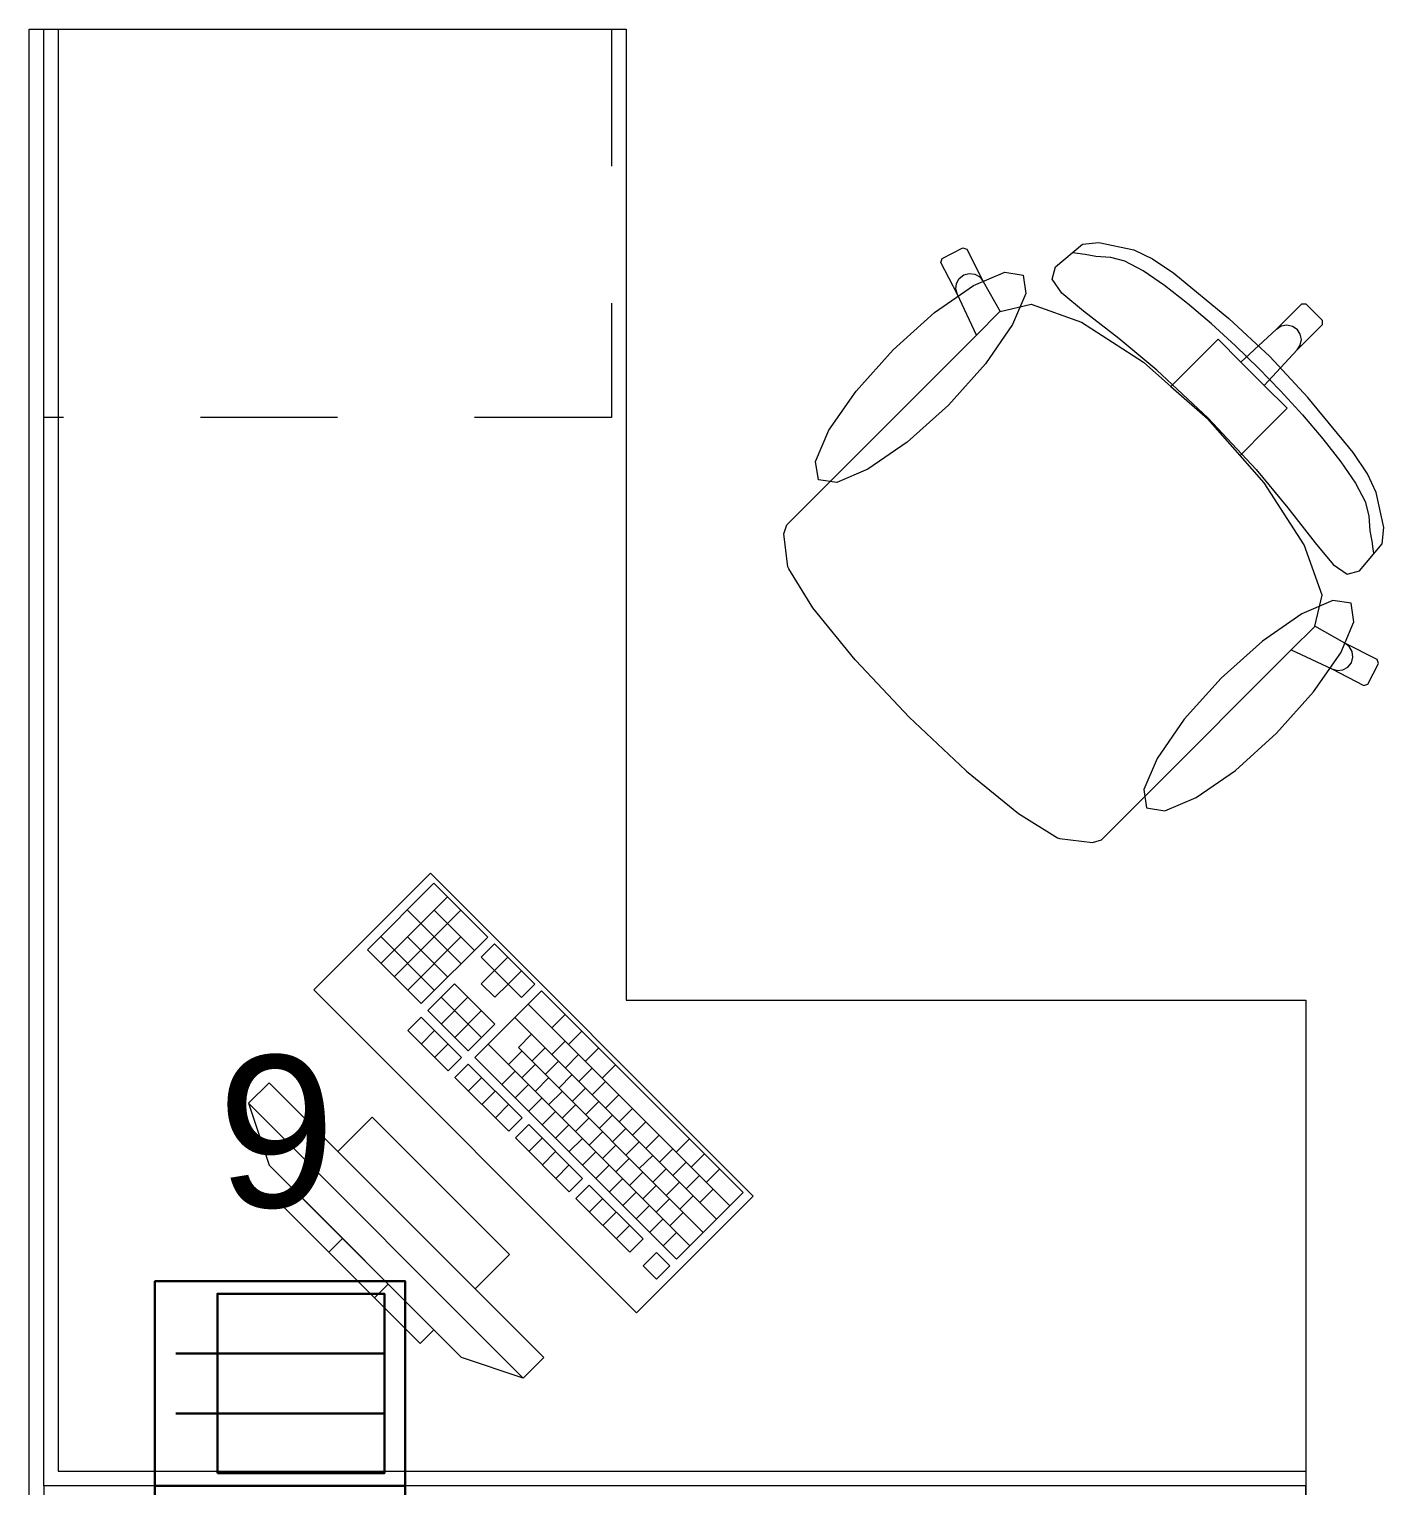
# Model space of a CAD drawing. Header units: inches. Extents: x -19 to 5698, y -728 to 92.
# Drawn here: x 21.21 to 22.605, y 35.203 to 36.703 of the extents above; entities that cross this region are included whole.
import ezdxf

# ---------------------------------------------------------------- set-up
doc = ezdxf.new("R2010")
doc.units = ezdxf.units.IN
doc.header["$MEASUREMENT"] = 0
doc.linetypes.add('HIDDEN', pattern=[0.375, 0.25, -0.125])
doc.linetypes.add('Rayas', pattern=[0.282222, 0.141111, -0.141111])
doc.layers.get('0').update_dxf_attribs({"color": 61})
doc.layers.add('00 conduct tomacorr', color=120, linetype='HIDDEN', lineweight=30)
doc.layers.add('00 IE LUZ EMERGENCIA', color=253, linetype='Continuous', lineweight=0)
doc.layers.add('Interior - Mobiliario', color=7, linetype='Continuous')
doc.styles.add('Annotative', font='arial.ttf')

# ---------------------------------------------------------------- blocks, each defined once
blk = doc.blocks.new('CAJA POP UP 6 MODULOS')
at = {"layer": '00 conduct tomacorr', "linetype": 'Continuous'}
for p, q in [((-0.095, -0.165), (-0.095, -0.0151)), ((-0.052, -0.165), (-0.052, -0.0151)), ((0.052, -0.165), (0.052, -0.0151)), ((0.095, -0.165), (0.095, -0.0151)), ((0, -0.165), (0, -0.18))]:
    blk.add_line(p, q, dxfattribs=at)
for points in [[(-0.147, 0), (0.147, 0), (0.147, -0.18), (-0.147, -0.18)], [(0, 0), (0.147, 0), (0.147, -0.18), (0, -0.18)]]:
    blk.add_lwpolyline(points, close=True, dxfattribs=at)
for points in [[(-0.138, -0.045), (-0.009, -0.045), (-0.009, -0.165), (-0.138, -0.165), (-0.138, -0.045)], [(0.009, -0.045), (0.138, -0.045), (0.138, -0.165), (0.009, -0.165), (0.009, -0.045)]]:
    blk.add_lwpolyline(points, dxfattribs=at)
at = {"color": 1, "insert": (-0.1807, -0.168), "char_height": 0.05, "attachment_point": 1, "rotation": 180}
blk.add_mtext_dynamic_manual_height_columns('{\\fVerdana|b0|i0|c0|p34;2T}', width=0.000481, gutter_width=0.1561, heights=[0], dxfattribs=at)

msp = doc.modelspace()

# ---------------------------------------------------------------- linework, layer by layer
at = {"layer": 'Interior - Mobiliario', "color": 175, "linetype": 'Continuous', "lineweight": 13}
for p, q in [((21.2097, 36.7027), (21.2397, 36.7027)), ((21.2097, 35.2177), (21.2097, 36.7027)), ((21.2397, 36.7027), (21.2397, 35.2177)), ((22.2669, 36.458), (22.2948, 36.4812)), ((22.2948, 36.4812), (22.3115, 36.483)), ((22.3115, 36.483), (22.3477, 36.4753)), ((22.1488, 36.4625), (22.1501, 36.4665)), ((22.1501, 36.4665), (22.1715, 36.4773)), ((22.1715, 36.4773), (22.1756, 36.476)), ((22.1756, 36.476), (22.1925, 36.4429)), ((22.2895, 36.4715), (22.285, 36.4723)), ((22.2975, 36.4707), (22.2895, 36.4715)), ((22.3083, 36.4687), (22.2975, 36.4707)), ((22.3237, 36.4675), (22.3083, 36.4687)), ((22.3384, 36.4636), (22.3237, 36.4675)), ((22.3477, 36.4753), (22.3669, 36.4663)), ((22.3669, 36.4663), (22.3886, 36.4514)), ((22.1658, 36.4294), (22.1488, 36.4625)), ((22.1723, 36.4495), (22.1779, 36.4511)), ((22.1779, 36.4511), (22.1838, 36.4504)), ((22.1838, 36.4504), (22.1889, 36.4475)), ((22.2635, 36.4451), (22.2669, 36.458)), ((22.3573, 36.4537), (22.3384, 36.4636)), ((22.3791, 36.4388), (22.3573, 36.4537)), ((22.3886, 36.4514), (22.4453, 36.4046)), ((22.1642, 36.435), (22.1649, 36.4408)), ((22.1658, 36.4294), (22.1642, 36.435)), ((22.1649, 36.4408), (22.1677, 36.4459)), ((22.1677, 36.4459), (22.1723, 36.4495)), ((22.1889, 36.4475), (22.1925, 36.4429)), ((22.1925, 36.4429), (22.2098, 36.4119)), ((22.2735, 36.4307), (22.2635, 36.4451)), ((22.4029, 36.4202), (22.3791, 36.4388)), ((22.1854, 36.3876), (22.1658, 36.4294)), ((22.2958, 36.4121), (22.2735, 36.4307)), ((22.4277, 36.3991), (22.4029, 36.4202)), ((22.2096, 36.4118), (22.1854, 36.3876)), ((22.2096, 36.4118), (22.2098, 36.4119)), ((22.2098, 36.4119), (22.2418, 36.4193)), ((22.2418, 36.4193), (22.2938, 36.401)), ((22.332, 36.3842), (22.2958, 36.4121)), ((22.4944, 36.3937), (22.5205, 36.4198)), ((22.5205, 36.4198), (22.5248, 36.4198)), ((22.5248, 36.4198), (22.5333, 36.4112)), ((22.5418, 36.4027), (22.5333, 36.4112)), ((22.2938, 36.401), (22.3576, 36.3596)), ((22.4523, 36.3765), (22.4277, 36.3991)), ((22.4453, 36.4046), (22.4875, 36.3655)), ((22.4579, 36.3597), (22.4944, 36.3937)), ((22.4944, 36.3937), (22.4993, 36.397)), ((22.4993, 36.397), (22.505, 36.3981)), ((22.505, 36.3981), (22.5108, 36.3969)), ((22.5108, 36.3969), (22.5157, 36.3936)), ((22.5189, 36.3887), (22.5157, 36.3936)), ((22.5158, 36.3724), (22.5419, 36.3985)), ((22.5419, 36.3985), (22.5418, 36.4027)), ((22.0375, 36.2397), (22.1854, 36.3876)), ((22.3713, 36.3515), (22.332, 36.3842)), ((22.4131, 36.3622), (22.4343, 36.3834)), ((22.4343, 36.3834), (22.4579, 36.3597)), ((22.4758, 36.3537), (22.4523, 36.3765)), ((22.5158, 36.3724), (22.519, 36.3772)), ((22.5201, 36.383), (22.5189, 36.3887)), ((22.519, 36.3772), (22.5201, 36.383)), ((22.3857, 36.3348), (22.4131, 36.3622)), ((22.4818, 36.3358), (22.5158, 36.3724)), ((22.5266, 36.3233), (22.4875, 36.3655)), ((22.3576, 36.3596), (22.3857, 36.3348)), ((22.424, 36.302), (22.3713, 36.3515)), ((22.4579, 36.3597), (22.4698, 36.3478)), ((22.4818, 36.3358), (22.4698, 36.3478)), ((22.4758, 36.3537), (22.4986, 36.3302)), ((22.3857, 36.3348), (22.4236, 36.3015)), ((22.5054, 36.3122), (22.4818, 36.3358)), ((22.4986, 36.3302), (22.5211, 36.3056)), ((22.5734, 36.2666), (22.5266, 36.3233)), ((22.4569, 36.2637), (22.4236, 36.3015)), ((22.424, 36.302), (22.4735, 36.2492)), ((22.4843, 36.2911), (22.5054, 36.3122)), ((22.5211, 36.3056), (22.5423, 36.2809)), ((22.4569, 36.2637), (22.4843, 36.2911)), ((22.5423, 36.2809), (22.5609, 36.2571)), ((22.4817, 36.2355), (22.4569, 36.2637)), ((22.5609, 36.2571), (22.5757, 36.2352)), ((22.5883, 36.2449), (22.5734, 36.2666)), ((22.4735, 36.2492), (22.5062, 36.2099)), ((22.5973, 36.2256), (22.5883, 36.2449)), ((22.012, 36.2142), (22.0375, 36.2397)), ((22.523, 36.1717), (22.4817, 36.2355)), ((22.5757, 36.2352), (22.5857, 36.2164)), ((22.6051, 36.1895), (22.5973, 36.2256)), ((21.9901, 36.1923), (22.012, 36.2142)), ((22.5857, 36.2164), (22.5896, 36.2016)), ((22.5062, 36.2099), (22.5342, 36.1738)), ((22.5896, 36.2016), (22.5907, 36.1862)), ((21.9872, 36.183), (21.9901, 36.1923)), ((21.9912, 36.1491), (21.9872, 36.183)), ((22.5907, 36.1862), (22.5928, 36.1755)), ((22.6032, 36.1727), (22.6051, 36.1895)), ((22.5414, 36.1198), (22.523, 36.1717)), ((22.5342, 36.1738), (22.5528, 36.1515)), ((22.58, 36.1449), (22.6032, 36.1727)), ((22.5928, 36.1755), (22.5936, 36.1674)), ((22.5936, 36.1674), (22.5944, 36.1629)), ((22.5528, 36.1515), (22.5671, 36.1415)), ((21.9921, 36.1469), (21.9912, 36.1491)), ((22.017, 36.1069), (21.9921, 36.1469)), ((22.5671, 36.1415), (22.58, 36.1449)), ((22.0606, 36.0532), (22.017, 36.1069)), ((22.5339, 36.0878), (22.5414, 36.1198)), ((22.5339, 36.0876), (22.5096, 36.0634)), ((22.5339, 36.0876), (22.5339, 36.0878)), ((22.5649, 36.0705), (22.5339, 36.0878)), ((22.3618, 35.9155), (22.5096, 36.0634)), ((22.5096, 36.0634), (22.5514, 36.0438)), ((22.5695, 36.0668), (22.5649, 36.0705)), ((22.598, 36.0535), (22.5649, 36.0705)), ((22.5724, 36.0617), (22.5695, 36.0668)), ((22.5731, 36.0559), (22.5724, 36.0617)), ((22.0613, 36.0524), (22.0606, 36.0532)), ((22.1161, 35.9941), (22.0613, 36.0524)), ((22.5629, 36.0428), (22.568, 36.0457)), ((22.568, 36.0457), (22.5716, 36.0502)), ((22.5716, 36.0502), (22.5731, 36.0559)), ((22.5885, 36.0281), (22.5994, 36.0495)), ((22.5994, 36.0495), (22.598, 36.0535)), ((22.5514, 36.0438), (22.5571, 36.0422)), ((22.5514, 36.0438), (22.5845, 36.0268)), ((22.5571, 36.0422), (22.5629, 36.0428)), ((22.5845, 36.0268), (22.5885, 36.0281)), ((22.1161, 35.9941), (22.1744, 35.9392)), ((22.1744, 35.9392), (22.1753, 35.9385)), ((22.1753, 35.9385), (22.2289, 35.895)), ((22.3363, 35.89), (22.3618, 35.9155)), ((22.2289, 35.895), (22.269, 35.87)), ((22.3143, 35.868), (22.3363, 35.89)), ((22.269, 35.87), (22.2711, 35.8692)), ((22.2711, 35.8692), (22.305, 35.8652)), ((22.305, 35.8652), (22.3143, 35.868)), ((21.6267, 35.8231), (21.5581, 35.7545)), ((21.6821, 35.7677), (21.6267, 35.8231)), ((21.6405, 35.8093), (21.5719, 35.7407)), ((21.6544, 35.7954), (21.5858, 35.7269)), ((21.6546, 35.7403), (21.5992, 35.7957)), ((21.6683, 35.754), (21.6268, 35.7956)), ((21.6272, 35.7129), (21.5718, 35.7683)), ((21.6409, 35.7266), (21.5994, 35.7681)), ((21.6545, 35.7679), (21.5996, 35.713)), ((21.6135, 35.6992), (21.6821, 35.7677)), ((21.689, 35.7608), (21.6753, 35.7471)), ((21.7305, 35.7193), (21.689, 35.7608)), ((21.5581, 35.7545), (21.6135, 35.6992)), ((21.6753, 35.7471), (21.6891, 35.7332)), ((21.7028, 35.747), (21.6891, 35.7332)), ((21.6891, 35.7332), (21.6754, 35.7195)), ((21.703, 35.7194), (21.6891, 35.7332)), ((21.7167, 35.7331), (21.703, 35.7194)), ((21.6478, 35.7197), (21.6204, 35.6922)), ((21.6894, 35.6781), (21.6478, 35.7197)), ((21.6754, 35.7195), (21.6893, 35.7057)), ((21.6893, 35.7057), (21.703, 35.7194)), ((21.703, 35.7194), (21.7168, 35.7055)), ((21.7168, 35.7055), (21.7305, 35.7193)), ((21.6757, 35.6644), (21.6341, 35.7059)), ((21.6617, 35.7058), (21.6343, 35.6784)), ((21.7374, 35.7123), (21.6689, 35.6438)), ((21.9452, 35.5046), (21.7374, 35.7123)), ((21.6136, 35.6854), (21.5998, 35.6717)), ((21.6551, 35.6438), (21.6136, 35.6854)), ((21.6204, 35.6922), (21.662, 35.6507)), ((21.6755, 35.692), (21.6481, 35.6645)), ((21.9314, 35.4909), (21.7237, 35.6986)), ((21.7617, 35.6881), (21.748, 35.6744)), ((21.5998, 35.6717), (21.6414, 35.6301)), ((21.6274, 35.6715), (21.6137, 35.6578)), ((21.662, 35.6507), (21.6894, 35.6781)), ((21.9177, 35.4772), (21.71, 35.6849)), ((21.779, 35.6708), (21.7653, 35.6571)), ((21.6413, 35.6577), (21.6275, 35.644)), ((21.8903, 35.4498), (21.6826, 35.6575)), ((21.7273, 35.6676), (21.7136, 35.6539)), ((21.7618, 35.6605), (21.7481, 35.6468)), ((21.6414, 35.6301), (21.6551, 35.6438)), ((21.6689, 35.6438), (21.8766, 35.4361)), ((21.7171, 35.6504), (21.7034, 35.6367)), ((21.904, 35.4635), (21.7136, 35.6539)), ((21.7412, 35.6538), (21.7275, 35.64)), ((21.7757, 35.6467), (21.762, 35.633)), ((21.7963, 35.6535), (21.7826, 35.6398)), ((21.662, 35.6369), (21.6483, 35.6232)), ((21.7174, 35.5815), (21.662, 35.6369)), ((21.7103, 35.6298), (21.6966, 35.6161)), ((21.7309, 35.6366), (21.7172, 35.6229)), ((21.755, 35.6399), (21.7413, 35.6262)), ((21.7689, 35.6261), (21.7552, 35.6123)), ((21.7895, 35.6328), (21.7758, 35.6191)), ((21.8136, 35.6362), (21.7999, 35.6225)), ((21.457, 35.6178), (21.4358, 35.5966)), ((21.7398, 35.335), (21.457, 35.6178)), ((21.6483, 35.6232), (21.7037, 35.5678)), ((21.6759, 35.6231), (21.6622, 35.6093)), ((21.7241, 35.6159), (21.7104, 35.6022)), ((21.7448, 35.6227), (21.7311, 35.609)), ((21.7827, 35.6122), (21.769, 35.5985)), ((21.8034, 35.619), (21.7896, 35.6053)), ((21.4358, 35.5966), (21.7186, 35.3137)), ((21.4358, 35.5966), (21.457, 35.5329)), ((21.6897, 35.6092), (21.676, 35.5955)), ((21.7036, 35.5954), (21.6899, 35.5817)), ((21.738, 35.6021), (21.7243, 35.5884)), ((21.7586, 35.6089), (21.7449, 35.5952)), ((21.7725, 35.595), (21.7588, 35.5813)), ((21.7966, 35.5984), (21.7829, 35.5846)), ((21.8172, 35.6052), (21.8035, 35.5914)), ((21.5631, 35.5824), (21.5277, 35.5471)), ((21.7045, 35.441), (21.5631, 35.5824)), ((21.7037, 35.5678), (21.7174, 35.5815)), ((21.7518, 35.5882), (21.7381, 35.5745)), ((21.7863, 35.5812), (21.7726, 35.5675)), ((21.8104, 35.5845), (21.7967, 35.5708)), ((21.8311, 35.5913), (21.8173, 35.5776)), ((21.7243, 35.5746), (21.7106, 35.5609)), ((21.7797, 35.5192), (21.7243, 35.5746)), ((21.7657, 35.5744), (21.752, 35.5607)), ((21.8002, 35.5673), (21.7865, 35.5536)), ((21.8243, 35.5707), (21.8106, 35.557)), ((21.8449, 35.5775), (21.8312, 35.5637)), ((21.7106, 35.5609), (21.766, 35.5055)), ((21.7382, 35.5607), (21.7245, 35.547)), ((21.7795, 35.5605), (21.7658, 35.5468)), ((21.814, 35.5535), (21.8003, 35.5398)), ((21.8381, 35.5568), (21.8244, 35.5431)), ((21.8587, 35.5636), (21.845, 35.5499)), ((21.8898, 35.56), (21.8761, 35.5463)), ((21.5277, 35.5471), (21.6691, 35.4057)), ((21.752, 35.5469), (21.7383, 35.5332)), ((21.7934, 35.5467), (21.7797, 35.533)), ((21.8279, 35.5396), (21.8141, 35.5259)), ((21.852, 35.543), (21.8382, 35.5293)), ((21.8726, 35.5498), (21.8589, 35.536)), ((21.8864, 35.5359), (21.8727, 35.5222)), ((21.9054, 35.5444), (21.8916, 35.5307)), ((21.655, 35.335), (21.457, 35.5329)), ((21.7659, 35.5331), (21.7522, 35.5193)), ((21.8072, 35.5329), (21.7935, 35.5191)), ((21.8417, 35.5258), (21.828, 35.5121)), ((21.8658, 35.5291), (21.8521, 35.5154)), ((21.9003, 35.5221), (21.8866, 35.5084)), ((21.9209, 35.5289), (21.9072, 35.5151)), ((21.766, 35.5055), (21.7797, 35.5192)), ((21.7867, 35.5123), (21.7729, 35.4986)), ((21.842, 35.4569), (21.7867, 35.5123)), ((21.8211, 35.519), (21.8074, 35.5053)), ((21.8349, 35.5052), (21.8212, 35.4914)), ((21.8556, 35.5119), (21.8418, 35.4982)), ((21.8797, 35.5153), (21.8659, 35.5016)), ((21.9141, 35.5082), (21.9004, 35.4945)), ((21.4853, 35.5047), (21.4711, 35.4905)), ((21.4711, 35.4905), (21.6126, 35.3491)), ((21.6267, 35.3632), (21.4853, 35.5047)), ((21.7729, 35.4986), (21.8283, 35.4432)), ((21.8005, 35.4984), (21.7868, 35.4847)), ((21.8488, 35.4913), (21.8351, 35.4776)), ((21.8694, 35.4981), (21.8557, 35.4844)), ((21.8766, 35.4361), (21.9452, 35.5046)), ((21.8935, 35.5014), (21.8798, 35.4877)), ((21.8143, 35.4846), (21.8006, 35.4709)), ((21.8626, 35.4775), (21.8489, 35.4638)), ((21.8833, 35.4843), (21.8695, 35.4705)), ((21.8282, 35.4707), (21.8145, 35.457)), ((21.8765, 35.4636), (21.8627, 35.4499)), ((21.5324, 35.4575), (21.5183, 35.4434)), ((21.8283, 35.4432), (21.842, 35.4569)), ((21.6691, 35.4057), (21.7045, 35.441)), ((21.8559, 35.443), (21.8422, 35.4293)), ((21.8697, 35.4292), (21.8559, 35.443)), ((21.8422, 35.4293), (21.856, 35.4155)), ((21.856, 35.4155), (21.8697, 35.4292)), ((21.5796, 35.4104), (21.5654, 35.3962)), ((21.6126, 35.3491), (21.6267, 35.3632)), ((21.7186, 35.3137), (21.655, 35.335)), ((21.7186, 35.3137), (21.7398, 35.335)), ((21.2097, 35.1877), (21.2097, 35.2177)), ((21.2397, 35.2177), (22.5247, 35.2177)), ((22.5247, 35.2177), (22.5247, 35.1877))]:
    msp.add_line(p, q, dxfattribs=at)
at = {"layer": 'Interior - Mobiliario', "color": 175, "linetype": 'Rayas', "lineweight": 13}
for p, q in [((21.8097, 36.7027), (21.8097, 36.3027)), ((21.8097, 36.3027), (21.2247, 36.3027))]:
    msp.add_line(p, q, dxfattribs=at)
at = {"layer": 'Interior - Mobiliario', "color": 175, "linetype": 'Continuous', "lineweight": 13, "flags": 128}
for points in [[(21.2247, 35.2027), (21.2247, 36.7027), (21.8247, 36.7027), (21.8247, 35.7027), (22.5247, 35.7027), (22.5247, 35.2027)], [(22.0996, 36.3725), (22.1421, 36.4107), (22.1825, 36.4387), (22.2145, 36.4523), (22.2334, 36.4494), (22.2363, 36.4305), (22.2227, 36.3984), (22.1947, 36.3581), (22.1565, 36.3156), (22.1141, 36.2774), (22.0737, 36.2494), (22.0416, 36.2358), (22.0227, 36.2387), (22.0198, 36.2576), (22.0334, 36.2897), (22.0615, 36.33)], [(22.4945, 35.9776), (22.5327, 36.0201), (22.5607, 36.0604), (22.5743, 36.0925), (22.5714, 36.1114), (22.5525, 36.1143), (22.5205, 36.1007), (22.4801, 36.0726), (22.4376, 36.0345), (22.3995, 35.992), (22.3715, 35.9517), (22.3578, 35.9196), (22.3607, 35.9007), (22.3796, 35.8978), (22.4117, 35.9114), (22.4521, 35.9394)], [(21.8353, 35.3809), (21.9555, 35.5011), (21.6232, 35.8335), (21.503, 35.7133)], [(21.2247, 35.2027), (21.2247, 33.7027), (21.8247, 33.7027), (21.8247, 34.7027), (22.5247, 34.7027), (22.5247, 35.2027)]]:
    msp.add_lwpolyline(points, close=True, dxfattribs=at)

# ---------------------------------------------------------------- block references
at = {"layer": '00 conduct tomacorr', "xscale": 1.432830642179531, "yscale": 1.432830642179531, "zscale": 1.432830642179531, "rotation": 89.99999999999997}
msp.add_blockref('CAJA POP UP 6 MODULOS', (21.3392, 35.2027), dxfattribs=at)

# ---------------------------------------------------------------- texts
at = {"layer": '00 IE LUZ EMERGENCIA', "style": 'Annotative'}
msp.add_attdef('9', (21.4037, 35.4896), '', height=0.1562, dxfattribs=at)

doc.saveas('drawing.dxf')
